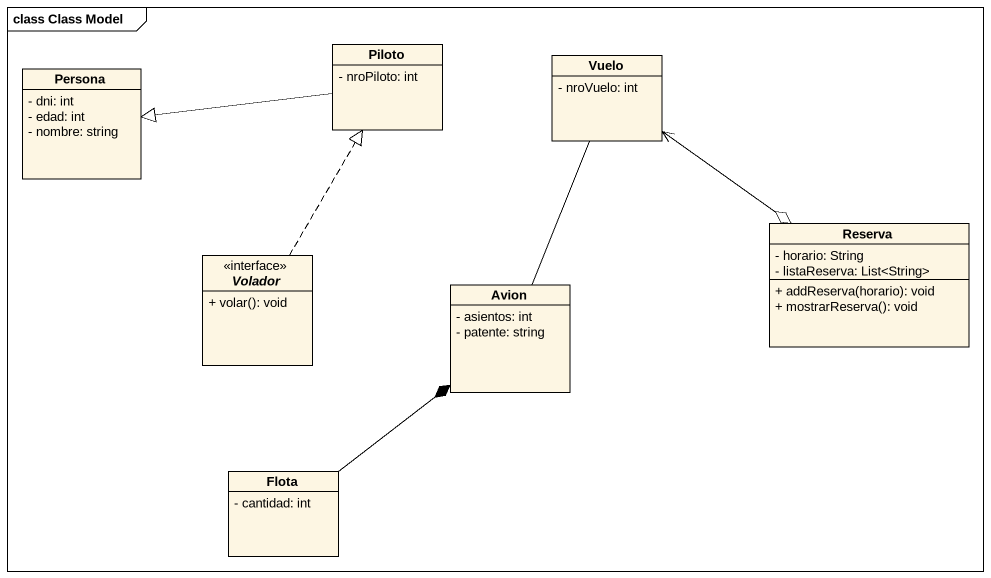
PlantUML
@startuml
mainframe class Class Model
hide circle
hide empty members
skinparam classAttributeIconSize 0
class Piloto {
  - nroPiloto: int
}
class Vuelo {
  - nroVuelo: int
}
class Persona {
  - dni: int
  - edad: int
  - nombre: string
}
class Reserva {
  - horario: String
  - listaReserva: List<String>
  + addReserva(horario): void
  + mostrarReserva(): void
}
interface Volador <<interface>> {
  + volar(): void
}
class Avion {
  - asientos: int
  - patente: string
}
class Flota {
  - cantidad: int
}
Piloto -left-|> Persona
Vuelo <--o Reserva
Volador .up.|> Piloto
Avion -up- Vuelo
Flota -up-* Avion
@enduml
